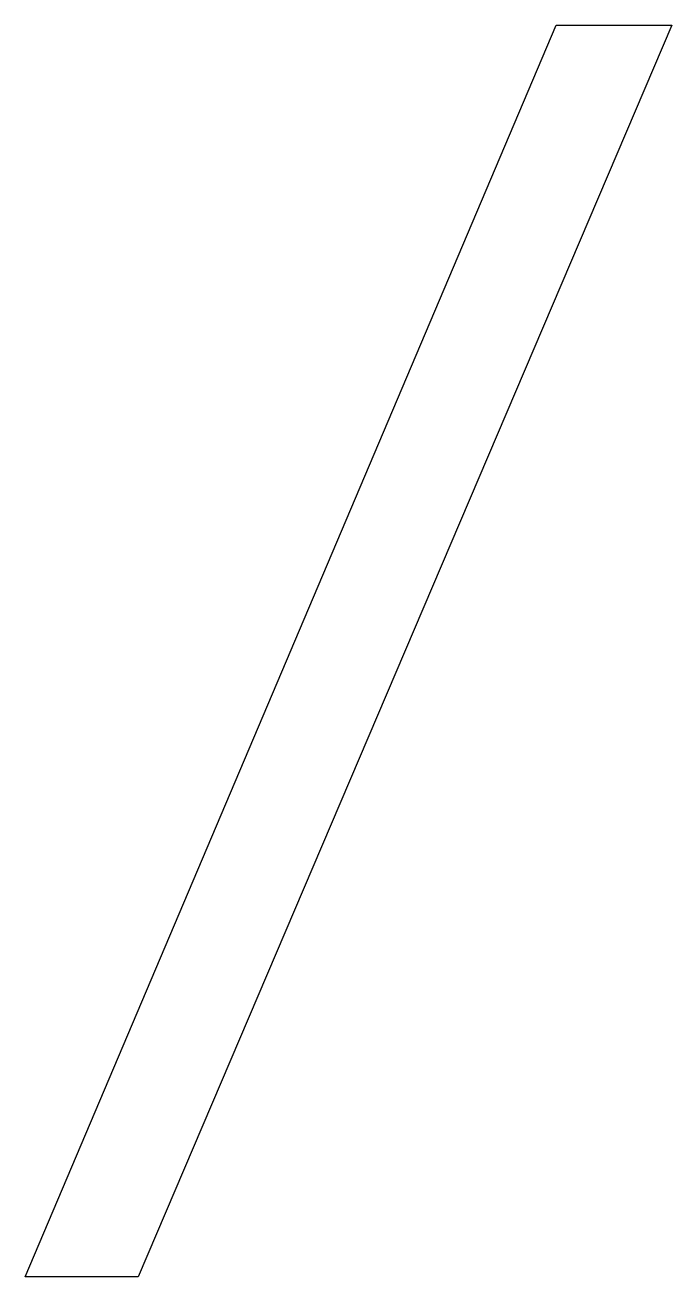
# Model space of a CAD drawing. Extents: x 0.1 to 6.6, y -1.6 to 10.8.
import ezdxf

# ---------------------------------------------------------------- set-up
doc = ezdxf.new("R2010")
doc.units = 0
doc.layers.get('0').update_dxf_attribs({"linetype": 'CONTINUOUS'})

msp = doc.modelspace()

# ---------------------------------------------------------------- linework, layer by layer
at = {"color": 0}
for p, q in [((0.125, -1.59722), (5.40278, 10.8333)), ((6.55556, 10.8333), (1.25, -1.59722)), ((5.40278, 10.8333), (6.55556, 10.8333)), ((1.25, -1.59722), (0.125, -1.59722))]:
    msp.add_line(p, q, dxfattribs=at)

doc.saveas('drawing.dxf')
